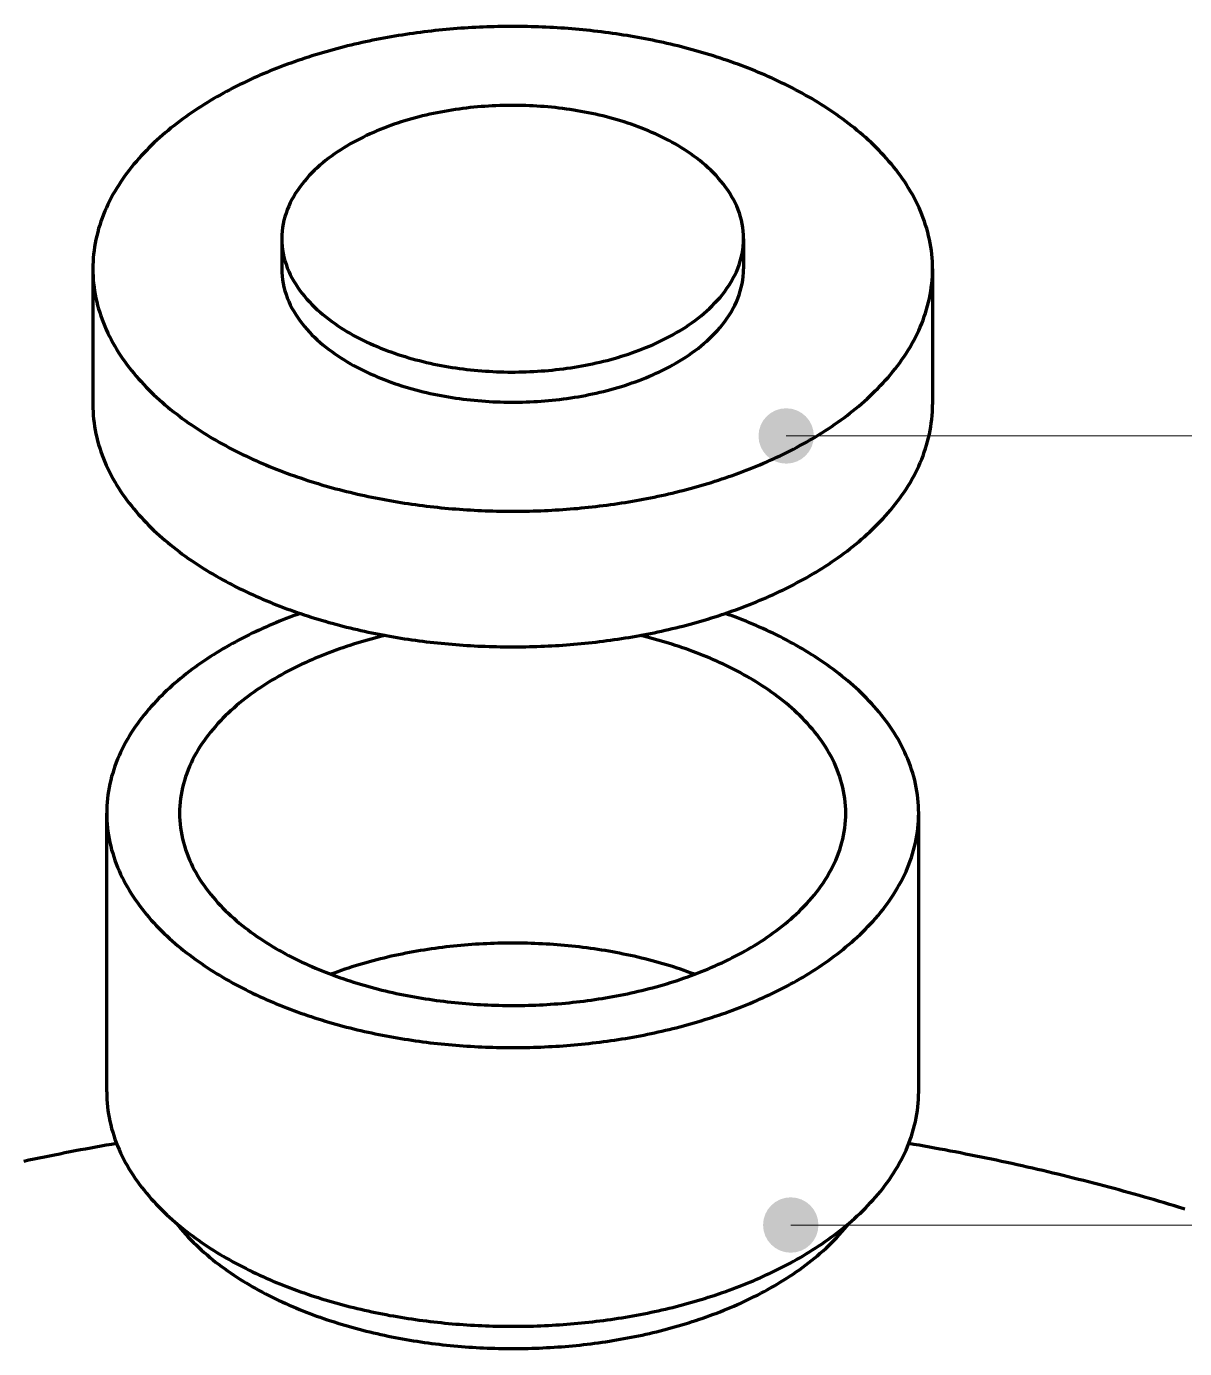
# Model space of a CAD drawing. Header units: millimetres. Extents: x 0 to 420, y 0 to 297.
# Drawn here: x 144.85 to 169.95, y 224.48 to 253.14 of the extents above; entities that cross this region are included whole.
import ezdxf

# ---------------------------------------------------------------- set-up
doc = ezdxf.new("R2010")
doc.units = ezdxf.units.MM
doc.layers.add('01-VISIBLE', color=7, linetype='CONTINUOUS', lineweight=70)
doc.layers.add('08-FINA', color=5, linetype='CONTINUOUS', lineweight=18)

msp = doc.modelspace()

# ---------------------------------------------------------------- hatches: boundary and pattern name
at = {"layer": '08-FINA'}
h = msp.add_hatch(color=7, dxfattribs=at)
h.dxf.hatch_style = 1
edge = h.paths.add_edge_path()
edge.add_arc((161.312, 244.263), 0.6, 0, 360)
h = msp.add_hatch(color=7, dxfattribs=at)
h.dxf.hatch_style = 1
edge = h.paths.add_edge_path()
edge.add_arc((161.411, 227.16), 0.6, 0, 360)

# ---------------------------------------------------------------- linework, layer by layer
at = {"layer": '01-VISIBLE'}
for p, q in [((150.379, 248.538), (150.379, 247.885)), ((160.389, 248.538), (160.389, 247.885)), ((146.284, 247.885), (146.284, 244.946)), ((164.484, 247.885), (164.484, 244.946)), ((146.584, 230.045), (146.584, 236.087)), ((164.184, 230.045), (164.184, 236.087))]:
    msp.add_line(p, q, dxfattribs=at)
for points in [[(164.484, 247.885), (164.483, 247.965), (164.48, 248.046), (164.475, 248.126), (164.467, 248.206), (164.458, 248.285), (164.446, 248.365), (164.433, 248.444), (164.417, 248.523), (164.399, 248.601), (164.38, 248.679), (164.358, 248.756), (164.335, 248.833), (164.31, 248.909), (164.283, 248.985), (164.254, 249.06), (164.223, 249.134), (164.191, 249.207), (164.158, 249.28), (164.122, 249.352), (164.085, 249.423), (164.047, 249.494), (164.007, 249.564), (163.966, 249.633), (163.924, 249.701), (163.88, 249.768), (163.835, 249.834), (163.789, 249.9), (163.741, 249.965), (163.693, 250.029), (163.643, 250.092), (163.592, 250.154), (163.54, 250.215), (163.488, 250.276), (163.434, 250.335), (163.379, 250.394), (163.324, 250.452), (163.268, 250.509), (163.211, 250.566), (163.153, 250.621), (163.094, 250.676), (163.035, 250.73), (162.975, 250.783), (162.914, 250.836), (162.852, 250.887), (162.79, 250.938), (162.727, 250.988), (162.664, 251.038), (162.6, 251.086), (162.536, 251.134), (162.471, 251.181), (162.405, 251.228), (162.339, 251.273), (162.273, 251.318), (162.206, 251.362), (162.139, 251.406), (162.071, 251.449), (162.003, 251.491), (161.934, 251.533), (161.865, 251.574), (161.795, 251.614), (161.726, 251.653), (161.655, 251.692), (161.585, 251.731), (161.514, 251.768), (161.443, 251.805), (161.371, 251.842), (161.299, 251.878), (161.227, 251.913), (161.155, 251.948), (161.082, 251.982), (161.009, 252.015), (160.936, 252.048), (160.863, 252.08), (160.789, 252.112), (160.715, 252.143), (160.641, 252.174), (160.566, 252.204), (160.492, 252.233), (160.417, 252.262), (160.342, 252.291), (160.267, 252.319), (160.191, 252.346), (160.116, 252.373), (160.04, 252.399), (159.964, 252.425), (159.888, 252.451), (159.811, 252.475), (159.735, 252.5), (159.658, 252.524), (159.581, 252.547), (159.504, 252.57), (159.427, 252.592), (159.35, 252.614), (159.273, 252.635), (159.195, 252.656), (159.118, 252.677), (159.04, 252.697), (158.962, 252.716), (158.884, 252.735), (158.806, 252.754), (158.728, 252.772), (158.65, 252.789), (158.571, 252.806), (158.493, 252.823), (158.414, 252.839), (158.335, 252.855), (158.257, 252.871), (158.178, 252.885), (158.099, 252.9), (158.02, 252.914), (157.941, 252.928), (157.862, 252.941), (157.782, 252.953), (157.703, 252.966), (157.624, 252.978), (157.544, 252.989), (157.465, 253), (157.385, 253.011), (157.305, 253.021), (157.226, 253.03), (157.146, 253.04), (157.066, 253.049), (156.987, 253.057), (156.907, 253.065), (156.827, 253.073), (156.747, 253.08), (156.667, 253.087), (156.587, 253.093), (156.507, 253.099), (156.427, 253.105), (156.347, 253.11), (156.267, 253.114), (156.186, 253.119), (156.106, 253.123), (156.026, 253.126), (155.946, 253.129), (155.866, 253.132), (155.785, 253.134), (155.705, 253.136), (155.625, 253.137), (155.545, 253.138), (155.464, 253.139), (155.384, 253.139), (155.304, 253.139), (155.224, 253.138), (155.143, 253.137), (155.063, 253.136), (154.983, 253.134), (154.903, 253.132), (154.822, 253.129), (154.742, 253.126), (154.662, 253.123), (154.582, 253.119), (154.502, 253.114), (154.422, 253.11), (154.342, 253.105), (154.262, 253.099), (154.181, 253.093), (154.101, 253.087), (154.022, 253.08), (153.942, 253.073), (153.862, 253.065), (153.782, 253.057), (153.702, 253.049), (153.622, 253.04), (153.543, 253.03), (153.463, 253.021), (153.383, 253.011), (153.304, 253), (153.224, 252.989), (153.145, 252.978), (153.065, 252.966), (152.986, 252.953), (152.907, 252.941), (152.828, 252.928), (152.749, 252.914), (152.67, 252.9), (152.591, 252.885), (152.512, 252.871), (152.433, 252.855), (152.354, 252.839), (152.276, 252.823), (152.197, 252.806), (152.119, 252.789), (152.04, 252.772), (151.962, 252.754), (151.884, 252.735), (151.806, 252.716), (151.728, 252.697), (151.651, 252.677), (151.573, 252.656), (151.496, 252.635), (151.418, 252.614), (151.341, 252.592), (151.264, 252.57), (151.187, 252.547), (151.11, 252.524), (151.033, 252.5), (150.957, 252.475), (150.881, 252.451), (150.805, 252.425), (150.729, 252.399), (150.653, 252.373), (150.577, 252.346), (150.502, 252.319), (150.426, 252.291), (150.351, 252.262), (150.277, 252.233), (150.202, 252.204), (150.127, 252.174), (150.053, 252.143), (149.979, 252.112), (149.906, 252.08), (149.832, 252.048), (149.759, 252.015), (149.686, 251.982), (149.613, 251.948), (149.541, 251.913), (149.469, 251.878), (149.397, 251.842), (149.326, 251.805), (149.254, 251.768), (149.183, 251.731), (149.113, 251.692), (149.043, 251.653), (148.973, 251.614), (148.904, 251.574), (148.834, 251.533), (148.766, 251.491), (148.698, 251.449), (148.63, 251.406), (148.562, 251.362), (148.495, 251.318), (148.429, 251.273), (148.363, 251.228), (148.297, 251.181), (148.232, 251.134), (148.168, 251.086), (148.104, 251.038), (148.041, 250.988), (147.978, 250.938), (147.916, 250.887), (147.855, 250.836), (147.794, 250.783), (147.734, 250.73), (147.674, 250.676), (147.616, 250.621), (147.558, 250.566), (147.501, 250.509), (147.444, 250.452), (147.389, 250.394), (147.334, 250.335), (147.281, 250.276), (147.228, 250.215), (147.176, 250.154), (147.125, 250.092), (147.076, 250.029), (147.027, 249.965), (146.98, 249.9), (146.934, 249.834), (146.888, 249.768), (146.845, 249.701), (146.802, 249.633), (146.761, 249.564), (146.721, 249.494), (146.683, 249.423), (146.646, 249.352), (146.611, 249.28), (146.577, 249.207), (146.545, 249.134), (146.514, 249.06), (146.486, 248.985), (146.459, 248.909), (146.433, 248.833), (146.41, 248.756), (146.389, 248.679), (146.369, 248.601), (146.351, 248.523), (146.336, 248.444), (146.322, 248.365), (146.311, 248.285), (146.301, 248.206), (146.294, 248.126), (146.288, 248.046), (146.285, 247.965), (146.284, 247.885)], [(160.389, 248.538), (160.387, 248.619), (160.381, 248.699), (160.372, 248.779), (160.358, 248.858), (160.341, 248.937), (160.321, 249.014), (160.297, 249.091), (160.269, 249.167), (160.239, 249.241), (160.205, 249.314), (160.169, 249.386), (160.13, 249.456), (160.088, 249.525), (160.044, 249.592), (159.998, 249.658), (159.95, 249.722), (159.899, 249.785), (159.847, 249.846), (159.793, 249.906), (159.738, 249.964), (159.681, 250.021), (159.622, 250.076), (159.562, 250.129), (159.501, 250.182), (159.439, 250.233), (159.375, 250.282), (159.311, 250.33), (159.246, 250.377), (159.179, 250.422), (159.112, 250.467), (159.044, 250.509), (158.975, 250.551), (158.906, 250.592), (158.836, 250.631), (158.765, 250.669), (158.694, 250.706), (158.622, 250.742), (158.549, 250.777), (158.476, 250.811), (158.403, 250.843), (158.329, 250.875), (158.255, 250.906), (158.18, 250.935), (158.105, 250.964), (158.029, 250.992), (157.953, 251.018), (157.877, 251.044), (157.801, 251.069), (157.724, 251.093), (157.647, 251.116), (157.57, 251.138), (157.492, 251.159), (157.414, 251.18), (157.336, 251.199), (157.258, 251.218), (157.18, 251.236), (157.101, 251.253), (157.022, 251.269), (156.943, 251.284), (156.864, 251.299), (156.785, 251.313), (156.706, 251.326), (156.626, 251.338), (156.547, 251.349), (156.467, 251.36), (156.387, 251.369), (156.307, 251.379), (156.227, 251.387), (156.147, 251.394), (156.067, 251.401), (155.987, 251.407), (155.907, 251.412), (155.826, 251.417), (155.746, 251.421), (155.666, 251.424), (155.585, 251.426), (155.505, 251.427), (155.424, 251.428), (155.344, 251.428), (155.264, 251.427), (155.183, 251.426), (155.103, 251.424), (155.022, 251.421), (154.942, 251.417), (154.862, 251.412), (154.782, 251.407), (154.701, 251.401), (154.621, 251.394), (154.541, 251.387), (154.461, 251.379), (154.381, 251.369), (154.302, 251.36), (154.222, 251.349), (154.142, 251.338), (154.063, 251.326), (153.983, 251.313), (153.904, 251.299), (153.825, 251.284), (153.746, 251.269), (153.667, 251.253), (153.589, 251.236), (153.51, 251.218), (153.432, 251.199), (153.354, 251.18), (153.276, 251.159), (153.199, 251.138), (153.122, 251.116), (153.044, 251.093), (152.968, 251.069), (152.891, 251.044), (152.815, 251.018), (152.739, 250.992), (152.664, 250.964), (152.589, 250.935), (152.514, 250.906), (152.439, 250.875), (152.366, 250.843), (152.292, 250.811), (152.219, 250.777), (152.147, 250.742), (152.075, 250.706), (152.003, 250.669), (151.933, 250.631), (151.862, 250.592), (151.793, 250.551), (151.724, 250.509), (151.656, 250.467), (151.589, 250.422), (151.523, 250.377), (151.457, 250.33), (151.393, 250.282), (151.329, 250.233), (151.267, 250.182), (151.206, 250.129), (151.146, 250.076), (151.088, 250.021), (151.031, 249.964), (150.975, 249.906), (150.921, 249.846), (150.869, 249.785), (150.819, 249.722), (150.77, 249.658), (150.724, 249.592), (150.68, 249.525), (150.638, 249.456), (150.599, 249.386), (150.563, 249.314), (150.529, 249.241), (150.499, 249.167), (150.472, 249.091), (150.448, 249.014), (150.427, 248.937), (150.41, 248.858), (150.397, 248.779), (150.387, 248.699), (150.381, 248.619), (150.379, 248.538)], [(150.379, 248.538), (150.381, 248.458), (150.387, 248.378), (150.397, 248.298), (150.41, 248.218), (150.427, 248.139), (150.448, 248.062), (150.472, 247.985), (150.499, 247.909), (150.53, 247.834), (150.564, 247.761), (150.6, 247.689), (150.639, 247.619), (150.681, 247.55), (150.725, 247.483), (150.772, 247.417), (150.82, 247.352), (150.871, 247.29), (150.923, 247.228), (150.977, 247.169), (151.033, 247.111), (151.09, 247.054), (151.149, 246.999), (151.209, 246.945), (151.27, 246.893), (151.333, 246.842), (151.396, 246.792), (151.461, 246.744), (151.526, 246.697), (151.593, 246.652), (151.66, 246.608), (151.728, 246.565), (151.797, 246.523), (151.867, 246.483), (151.937, 246.443), (152.008, 246.405), (152.08, 246.368), (152.152, 246.332), (152.225, 246.297), (152.298, 246.264), (152.371, 246.231), (152.446, 246.199), (152.52, 246.169), (152.595, 246.139), (152.67, 246.11), (152.746, 246.083), (152.822, 246.056), (152.898, 246.03), (152.975, 246.006), (153.052, 245.982), (153.129, 245.959), (153.207, 245.937), (153.284, 245.915), (153.362, 245.895), (153.441, 245.876), (153.519, 245.857), (153.598, 245.839), (153.676, 245.822), (153.755, 245.806), (153.834, 245.791), (153.914, 245.776), (153.993, 245.763), (154.073, 245.75), (154.152, 245.738), (154.232, 245.726), (154.312, 245.716), (154.392, 245.706), (154.472, 245.697), (154.552, 245.689), (154.632, 245.682), (154.713, 245.675), (154.793, 245.669), (154.873, 245.664), (154.954, 245.659), (155.034, 245.656), (155.115, 245.653), (155.195, 245.651), (155.276, 245.649), (155.357, 245.649), (155.437, 245.649), (155.518, 245.65), (155.598, 245.651), (155.679, 245.654), (155.759, 245.657), (155.84, 245.661), (155.92, 245.665), (156.001, 245.671), (156.081, 245.677), (156.161, 245.684), (156.241, 245.691), (156.322, 245.7), (156.402, 245.709), (156.482, 245.719), (156.561, 245.73), (156.641, 245.741), (156.721, 245.754), (156.8, 245.767), (156.88, 245.781), (156.959, 245.796), (157.038, 245.811), (157.117, 245.827), (157.195, 245.845), (157.274, 245.863), (157.352, 245.882), (157.43, 245.901), (157.508, 245.922), (157.586, 245.943), (157.663, 245.966), (157.741, 245.989), (157.817, 246.013), (157.894, 246.038), (157.97, 246.064), (158.046, 246.091), (158.122, 246.119), (158.197, 246.148), (158.272, 246.178), (158.346, 246.209), (158.42, 246.241), (158.494, 246.274), (158.567, 246.308), (158.639, 246.343), (158.711, 246.38), (158.782, 246.417), (158.853, 246.455), (158.923, 246.495)], [(158.923, 246.495), (158.994, 246.537), (159.064, 246.58), (159.134, 246.624), (159.202, 246.67), (159.27, 246.717), (159.336, 246.765), (159.402, 246.815), (159.466, 246.866), (159.529, 246.919), (159.591, 246.973), (159.652, 247.029), (159.711, 247.086), (159.769, 247.145), (159.825, 247.205), (159.879, 247.267), (159.931, 247.331), (159.981, 247.396), (160.029, 247.463), (160.075, 247.531), (160.119, 247.601), (160.159, 247.673), (160.197, 247.746), (160.232, 247.82), (160.264, 247.896), (160.292, 247.973), (160.318, 248.052), (160.339, 248.131), (160.357, 248.211), (160.371, 248.292), (160.381, 248.374), (160.387, 248.456), (160.389, 248.538)], [(146.284, 247.885), (146.285, 247.805), (146.288, 247.725), (146.294, 247.645), (146.301, 247.566), (146.31, 247.486), (146.322, 247.407), (146.335, 247.328), (146.351, 247.25), (146.368, 247.172), (146.388, 247.094), (146.409, 247.017), (146.433, 246.94), (146.458, 246.864), (146.484, 246.789), (146.513, 246.714), (146.543, 246.64), (146.575, 246.567), (146.609, 246.494), (146.644, 246.422), (146.681, 246.351), (146.719, 246.281), (146.758, 246.211), (146.799, 246.142), (146.842, 246.075), (146.885, 246.007), (146.93, 245.941), (146.976, 245.876), (147.023, 245.811), (147.072, 245.747), (147.121, 245.684), (147.172, 245.622), (147.223, 245.561), (147.276, 245.501), (147.329, 245.441), (147.383, 245.382), (147.438, 245.324), (147.494, 245.267), (147.551, 245.211), (147.609, 245.155), (147.667, 245.101), (147.727, 245.047), (147.786, 244.994), (147.847, 244.941), (147.908, 244.89), (147.97, 244.839), (148.032, 244.789), (148.095, 244.74), (148.159, 244.691), (148.223, 244.643), (148.288, 244.596), (148.353, 244.55), (148.419, 244.504), (148.485, 244.459), (148.552, 244.415), (148.619, 244.371), (148.686, 244.329), (148.754, 244.286), (148.823, 244.245), (148.892, 244.204), (148.961, 244.164), (149.03, 244.124), (149.1, 244.085), (149.171, 244.047), (149.241, 244.009), (149.312, 243.972), (149.383, 243.936), (149.455, 243.9), (149.527, 243.864), (149.599, 243.83), (149.671, 243.796), (149.744, 243.762), (149.817, 243.729), (149.89, 243.697), (149.963, 243.665), (150.037, 243.634), (150.111, 243.603), (150.185, 243.573), (150.26, 243.544), (150.334, 243.515), (150.409, 243.486), (150.484, 243.458), (150.559, 243.431), (150.634, 243.404), (150.71, 243.377), (150.786, 243.352), (150.862, 243.326), (150.938, 243.301), (151.014, 243.277), (151.09, 243.253), (151.167, 243.23), (151.243, 243.207), (151.32, 243.184), (151.397, 243.162), (151.474, 243.141), (151.552, 243.12), (151.629, 243.1), (151.706, 243.08), (151.784, 243.06), (151.862, 243.041), (151.939, 243.022), (152.017, 243.004), (152.095, 242.986), (152.174, 242.969), (152.252, 242.952), (152.33, 242.936), (152.409, 242.92), (152.487, 242.905), (152.566, 242.89), (152.644, 242.875), (152.723, 242.861), (152.802, 242.847), (152.881, 242.834), (152.96, 242.821), (153.039, 242.809), (153.118, 242.797), (153.197, 242.785), (153.277, 242.774), (153.356, 242.764), (153.435, 242.753), (153.515, 242.743), (153.594, 242.734), (153.674, 242.725), (153.753, 242.716), (153.833, 242.708), (153.912, 242.701), (153.992, 242.693), (154.072, 242.686), (154.152, 242.68), (154.231, 242.674), (154.311, 242.668), (154.391, 242.663), (154.471, 242.658), (154.551, 242.653), (154.631, 242.649), (154.711, 242.646), (154.791, 242.643), (154.871, 242.64), (154.951, 242.637), (155.031, 242.635), (155.111, 242.634), (155.191, 242.633), (155.271, 242.632), (155.351, 242.631), (155.431, 242.631), (155.511, 242.632), (155.591, 242.633), (155.671, 242.634), (155.751, 242.636), (155.831, 242.638), (155.911, 242.64), (155.991, 242.643), (156.071, 242.646), (156.151, 242.65), (156.231, 242.654), (156.31, 242.659), (156.39, 242.664), (156.47, 242.669), (156.55, 242.675), (156.63, 242.681), (156.709, 242.687), (156.789, 242.694), (156.869, 242.702), (156.949, 242.71), (157.028, 242.718), (157.108, 242.726), (157.187, 242.736), (157.267, 242.745), (157.346, 242.755), (157.425, 242.765), (157.505, 242.776), (157.584, 242.787), (157.663, 242.799), (157.742, 242.811), (157.821, 242.823), (157.9, 242.836), (157.979, 242.85), (158.058, 242.863), (158.137, 242.877), (158.215, 242.892), (158.294, 242.907), (158.373, 242.923), (158.451, 242.939), (158.529, 242.955), (158.607, 242.972), (158.686, 242.989), (158.764, 243.007), (158.842, 243.025), (158.919, 243.044), (158.997, 243.063), (159.075, 243.083), (159.152, 243.103), (159.229, 243.123), (159.307, 243.144), (159.384, 243.166), (159.461, 243.188), (159.537, 243.21), (159.614, 243.233), (159.691, 243.257), (159.767, 243.281), (159.843, 243.305), (159.919, 243.33), (159.995, 243.356), (160.071, 243.382), (160.146, 243.408), (160.222, 243.435), (160.297, 243.463), (160.372, 243.491), (160.446, 243.519), (160.521, 243.548), (160.595, 243.578), (160.669, 243.608), (160.743, 243.639), (160.817, 243.67), (160.89, 243.702), (160.963, 243.735), (161.036, 243.768), (161.109, 243.801), (161.181, 243.835), (161.253, 243.87), (161.325, 243.906), (161.397, 243.942), (161.468, 243.978), (161.539, 244.015), (161.609, 244.053), (161.68, 244.091), (161.749, 244.13), (161.819, 244.17)], [(150.379, 247.885), (150.381, 247.805), (150.387, 247.724), (150.397, 247.644), (150.41, 247.565), (150.427, 247.486), (150.448, 247.408), (150.472, 247.331), (150.499, 247.256), (150.53, 247.181), (150.564, 247.108), (150.6, 247.036), (150.639, 246.966), (150.681, 246.897), (150.725, 246.829), (150.772, 246.764), (150.82, 246.699), (150.871, 246.637), (150.923, 246.575), (150.977, 246.516), (151.033, 246.457), (151.09, 246.401), (151.149, 246.346), (151.209, 246.292), (151.27, 246.24), (151.333, 246.189), (151.396, 246.139), (151.461, 246.091), (151.526, 246.044), (151.593, 245.999), (151.66, 245.955), (151.728, 245.912), (151.797, 245.87), (151.867, 245.829), (151.937, 245.79), (152.008, 245.752), (152.08, 245.715), (152.152, 245.679), (152.225, 245.644), (152.298, 245.61), (152.371, 245.578), (152.446, 245.546), (152.52, 245.515), (152.595, 245.486), (152.67, 245.457), (152.746, 245.43), (152.822, 245.403), (152.898, 245.377), (152.975, 245.352), (153.052, 245.328), (153.129, 245.305), (153.207, 245.283), (153.284, 245.262), (153.362, 245.242), (153.441, 245.222), (153.519, 245.204), (153.598, 245.186), (153.676, 245.169), (153.755, 245.153), (153.834, 245.138), (153.914, 245.123), (153.993, 245.109), (154.073, 245.097), (154.152, 245.085), (154.232, 245.073), (154.312, 245.063), (154.392, 245.053), (154.472, 245.044), (154.552, 245.036), (154.632, 245.028), (154.713, 245.022), (154.793, 245.016), (154.873, 245.011), (154.954, 245.006), (155.034, 245.003), (155.115, 245), (155.195, 244.998), (155.276, 244.996), (155.357, 244.996), (155.437, 244.996), (155.518, 244.997), (155.598, 244.998), (155.679, 245.001), (155.759, 245.004), (155.84, 245.008), (155.92, 245.012), (156.001, 245.018), (156.081, 245.024), (156.161, 245.031), (156.241, 245.038), (156.322, 245.047), (156.402, 245.056), (156.482, 245.066), (156.561, 245.077), (156.641, 245.088), (156.721, 245.101), (156.8, 245.114), (156.88, 245.128), (156.959, 245.142), (157.038, 245.158), (157.117, 245.174), (157.195, 245.191), (157.274, 245.21), (157.352, 245.228), (157.43, 245.248), (157.508, 245.269), (157.586, 245.29), (157.663, 245.313), (157.741, 245.336), (157.817, 245.36), (157.894, 245.385), (157.97, 245.411), (158.046, 245.438), (158.122, 245.466), (158.197, 245.495), (158.272, 245.525), (158.346, 245.556), (158.42, 245.588), (158.494, 245.621), (158.567, 245.655), (158.639, 245.69), (158.711, 245.726), (158.782, 245.764), (158.853, 245.802), (158.923, 245.842)], [(158.923, 245.842), (158.994, 245.884), (159.064, 245.927), (159.134, 245.971), (159.202, 246.017), (159.27, 246.064), (159.336, 246.112), (159.402, 246.162), (159.466, 246.213), (159.529, 246.266), (159.591, 246.32), (159.652, 246.376), (159.711, 246.433), (159.769, 246.492), (159.825, 246.552), (159.879, 246.614), (159.931, 246.678), (159.981, 246.743), (160.029, 246.81), (160.075, 246.878), (160.119, 246.948), (160.159, 247.019), (160.197, 247.092), (160.232, 247.167), (160.264, 247.243), (160.292, 247.32), (160.318, 247.398), (160.339, 247.478), (160.357, 247.558), (160.371, 247.639), (160.381, 247.721), (160.387, 247.803), (160.389, 247.885)], [(161.819, 244.17), (161.889, 244.211), (161.959, 244.253), (162.028, 244.295), (162.097, 244.338), (162.165, 244.382), (162.233, 244.426), (162.301, 244.471), (162.368, 244.517), (162.434, 244.563), (162.5, 244.61), (162.566, 244.658), (162.631, 244.707), (162.695, 244.757), (162.759, 244.807), (162.822, 244.858), (162.884, 244.91), (162.946, 244.962), (163.007, 245.016), (163.067, 245.07), (163.127, 245.125), (163.186, 245.181), (163.244, 245.238), (163.301, 245.295), (163.358, 245.353), (163.413, 245.413), (163.468, 245.473), (163.522, 245.533), (163.574, 245.595), (163.626, 245.658), (163.676, 245.721), (163.726, 245.786), (163.774, 245.851), (163.821, 245.917), (163.867, 245.984), (163.912, 246.052), (163.955, 246.12), (163.997, 246.19), (164.038, 246.26), (164.077, 246.331), (164.115, 246.403), (164.151, 246.476), (164.185, 246.549), (164.218, 246.623), (164.249, 246.698), (164.278, 246.774), (164.306, 246.85), (164.332, 246.927), (164.356, 247.005), (164.377, 247.083), (164.397, 247.162), (164.415, 247.241), (164.431, 247.32), (164.445, 247.4), (164.457, 247.481), (164.467, 247.561), (164.474, 247.642), (164.48, 247.723), (164.483, 247.804), (164.484, 247.885)], [(146.284, 244.946), (146.285, 244.866), (146.288, 244.786), (146.294, 244.706), (146.301, 244.626), (146.31, 244.547), (146.322, 244.468), (146.335, 244.389), (146.351, 244.31), (146.368, 244.232), (146.388, 244.155), (146.409, 244.078), (146.433, 244.001), (146.458, 243.925), (146.484, 243.85), (146.513, 243.775), (146.543, 243.701), (146.575, 243.627), (146.609, 243.555), (146.644, 243.483), (146.681, 243.412), (146.719, 243.341), (146.758, 243.272), (146.799, 243.203), (146.842, 243.135), (146.885, 243.068), (146.93, 243.002), (146.976, 242.936), (147.023, 242.872), (147.072, 242.808), (147.121, 242.745), (147.172, 242.683), (147.223, 242.622), (147.276, 242.561), (147.329, 242.502), (147.383, 242.443), (147.438, 242.385), (147.494, 242.328), (147.551, 242.271), (147.609, 242.216), (147.667, 242.161), (147.727, 242.107), (147.786, 242.054), (147.847, 242.002), (147.908, 241.95), (147.97, 241.9), (148.032, 241.85), (148.095, 241.8), (148.159, 241.752), (148.223, 241.704), (148.288, 241.657), (148.353, 241.61), (148.419, 241.565), (148.485, 241.52), (148.552, 241.476), (148.619, 241.432), (148.686, 241.389), (148.754, 241.347), (148.823, 241.305), (148.892, 241.265), (148.961, 241.224), (149.03, 241.185), (149.1, 241.146), (149.171, 241.107), (149.241, 241.07), (149.312, 241.033), (149.383, 240.996), (149.455, 240.96), (149.527, 240.925), (149.599, 240.89), (149.671, 240.856), (149.744, 240.823), (149.817, 240.79), (149.89, 240.758), (149.963, 240.726), (150.037, 240.695), (150.111, 240.664), (150.185, 240.634), (150.26, 240.604), (150.334, 240.575), (150.409, 240.547), (150.484, 240.519), (150.559, 240.491), (150.634, 240.464), (150.71, 240.438), (150.786, 240.412), (150.862, 240.387), (150.938, 240.362), (151.014, 240.338), (151.09, 240.314), (151.167, 240.29), (151.243, 240.267), (151.32, 240.245), (151.397, 240.223), (151.474, 240.202), (151.552, 240.181), (151.629, 240.16), (151.706, 240.14), (151.784, 240.121), (151.862, 240.102), (151.939, 240.083), (152.017, 240.065), (152.095, 240.047), (152.174, 240.03), (152.252, 240.013), (152.33, 239.997), (152.409, 239.981), (152.487, 239.965), (152.566, 239.95), (152.644, 239.936), (152.723, 239.922), (152.802, 239.908), (152.881, 239.895), (152.96, 239.882), (153.039, 239.869), (153.118, 239.857), (153.197, 239.846), (153.277, 239.835), (153.356, 239.824), (153.435, 239.814), (153.515, 239.804), (153.594, 239.795), (153.674, 239.786), (153.753, 239.777), (153.833, 239.769), (153.912, 239.761), (153.992, 239.754), (154.072, 239.747), (154.152, 239.74), (154.231, 239.734), (154.311, 239.729), (154.391, 239.723), (154.471, 239.718), (154.551, 239.714), (154.631, 239.71), (154.711, 239.706), (154.791, 239.703), (154.871, 239.7), (154.951, 239.698), (155.031, 239.696), (155.111, 239.694), (155.191, 239.693), (155.271, 239.692), (155.351, 239.692), (155.431, 239.692), (155.511, 239.692), (155.591, 239.693), (155.671, 239.695), (155.751, 239.696), (155.831, 239.698), (155.911, 239.701), (155.991, 239.704), (156.071, 239.707), (156.151, 239.711), (156.231, 239.715), (156.31, 239.719), (156.39, 239.724), (156.47, 239.73), (156.55, 239.735), (156.63, 239.741), (156.709, 239.748), (156.789, 239.755), (156.869, 239.762), (156.949, 239.77), (157.028, 239.778), (157.108, 239.787), (157.187, 239.796), (157.267, 239.806), (157.346, 239.816), (157.425, 239.826), (157.505, 239.837), (157.584, 239.848), (157.663, 239.859), (157.742, 239.871), (157.821, 239.884), (157.9, 239.897), (157.979, 239.91), (158.058, 239.924), (158.137, 239.938), (158.215, 239.953), (158.294, 239.968), (158.373, 239.983), (158.451, 239.999), (158.529, 240.016), (158.607, 240.033), (158.686, 240.05), (158.764, 240.068), (158.842, 240.086), (158.919, 240.105), (158.997, 240.124), (159.075, 240.143), (159.152, 240.163), (159.229, 240.184), (159.307, 240.205), (159.384, 240.227), (159.461, 240.249), (159.537, 240.271), (159.614, 240.294), (159.691, 240.318), (159.767, 240.341), (159.843, 240.366), (159.919, 240.391), (159.995, 240.416), (160.071, 240.442), (160.146, 240.469), (160.222, 240.496), (160.297, 240.523), (160.372, 240.551), (160.446, 240.58), (160.521, 240.609), (160.595, 240.639), (160.669, 240.669), (160.743, 240.7), (160.817, 240.731), (160.89, 240.763), (160.963, 240.795), (161.036, 240.828), (161.109, 240.862), (161.181, 240.896), (161.253, 240.931), (161.325, 240.966), (161.397, 241.002), (161.468, 241.039), (161.539, 241.076), (161.609, 241.114), (161.68, 241.152), (161.749, 241.191), (161.819, 241.231)], [(161.819, 241.231), (161.889, 241.272), (161.959, 241.313), (162.028, 241.356), (162.097, 241.399), (162.165, 241.442), (162.233, 241.487), (162.301, 241.532), (162.368, 241.577), (162.434, 241.624), (162.5, 241.671), (162.566, 241.719), (162.631, 241.768), (162.695, 241.817), (162.759, 241.868), (162.822, 241.919), (162.884, 241.97), (162.946, 242.023), (163.007, 242.076), (163.067, 242.131), (163.127, 242.186), (163.186, 242.241), (163.244, 242.298), (163.301, 242.356), (163.358, 242.414), (163.413, 242.473), (163.468, 242.533), (163.522, 242.594), (163.574, 242.656), (163.626, 242.718), (163.676, 242.782), (163.726, 242.846), (163.774, 242.911), (163.821, 242.978), (163.867, 243.044), (163.912, 243.112), (163.955, 243.181), (163.997, 243.25), (164.038, 243.321), (164.077, 243.392), (164.115, 243.464), (164.151, 243.536), (164.185, 243.61), (164.218, 243.684), (164.249, 243.759), (164.278, 243.835), (164.306, 243.911), (164.332, 243.988), (164.356, 244.066), (164.377, 244.144), (164.397, 244.222), (164.415, 244.301), (164.431, 244.381), (164.445, 244.461), (164.457, 244.541), (164.467, 244.622), (164.474, 244.703), (164.48, 244.784), (164.483, 244.865), (164.484, 244.946)], [(150.776, 240.415), (150.701, 240.388), (150.626, 240.361), (150.551, 240.333), (150.476, 240.304), (150.401, 240.275), (150.327, 240.245), (150.253, 240.214), (150.179, 240.183), (150.105, 240.152), (150.032, 240.12), (149.959, 240.087), (149.886, 240.054), (149.813, 240.02), (149.741, 239.985), (149.669, 239.95), (149.598, 239.915), (149.526, 239.878), (149.455, 239.841), (149.384, 239.804), (149.314, 239.765), (149.244, 239.726), (149.174, 239.687), (149.105, 239.647), (149.036, 239.606), (148.968, 239.564), (148.9, 239.522), (148.832, 239.479), (148.765, 239.435), (148.699, 239.391), (148.632, 239.345), (148.567, 239.3), (148.502, 239.253), (148.437, 239.206), (148.373, 239.157), (148.31, 239.109), (148.247, 239.059), (148.185, 239.008), (148.123, 238.957), (148.062, 238.905), (148.002, 238.852), (147.943, 238.799), (147.884, 238.744), (147.826, 238.689), (147.769, 238.633), (147.712, 238.576), (147.657, 238.518), (147.603, 238.459), (147.549, 238.4), (147.496, 238.339), (147.445, 238.278), (147.394, 238.216), (147.345, 238.153), (147.296, 238.089), (147.249, 238.024), (147.203, 237.959), (147.159, 237.892), (147.115, 237.825), (147.073, 237.757), (147.033, 237.688), (146.993, 237.618), (146.956, 237.547), (146.919, 237.476), (146.885, 237.404), (146.852, 237.331), (146.821, 237.257), (146.791, 237.182), (146.764, 237.107), (146.738, 237.032), (146.714, 236.955), (146.692, 236.878), (146.671, 236.801), (146.653, 236.723), (146.637, 236.644), (146.623, 236.565), (146.611, 236.486), (146.602, 236.407), (146.594, 236.327), (146.589, 236.247), (146.585, 236.167), (146.584, 236.087)], [(164.184, 236.087), (164.183, 236.167), (164.18, 236.247), (164.174, 236.327), (164.167, 236.407), (164.157, 236.486), (164.145, 236.565), (164.131, 236.644), (164.115, 236.723), (164.097, 236.801), (164.077, 236.878), (164.055, 236.955), (164.031, 237.032), (164.005, 237.107), (163.977, 237.182), (163.948, 237.257), (163.916, 237.331), (163.883, 237.404), (163.849, 237.476), (163.813, 237.547), (163.775, 237.618), (163.736, 237.688), (163.695, 237.757), (163.653, 237.825), (163.61, 237.892), (163.565, 237.959), (163.519, 238.024), (163.472, 238.089), (163.424, 238.153), (163.374, 238.216), (163.324, 238.278), (163.272, 238.339), (163.219, 238.4), (163.166, 238.459), (163.111, 238.518), (163.056, 238.576), (163, 238.633), (162.942, 238.689), (162.885, 238.744), (162.826, 238.799), (162.766, 238.852), (162.706, 238.905), (162.645, 238.957), (162.584, 239.008), (162.521, 239.059), (162.459, 239.109), (162.395, 239.157), (162.331, 239.206), (162.267, 239.253), (162.201, 239.3), (162.136, 239.345), (162.07, 239.391), (162.003, 239.435), (161.936, 239.479), (161.868, 239.522), (161.8, 239.564), (161.732, 239.606), (161.663, 239.647), (161.594, 239.687), (161.524, 239.726), (161.454, 239.765), (161.384, 239.804), (161.313, 239.841), (161.242, 239.878), (161.171, 239.915), (161.099, 239.95), (161.027, 239.985), (160.955, 240.02), (160.882, 240.054), (160.809, 240.087), (160.736, 240.12), (160.663, 240.152), (160.589, 240.183), (160.515, 240.214), (160.441, 240.245), (160.367, 240.275), (160.292, 240.304), (160.218, 240.333), (160.143, 240.361), (160.067, 240.388), (159.992, 240.415)], [(152.626, 239.939), (152.548, 239.92), (152.47, 239.901), (152.393, 239.881), (152.316, 239.86), (152.238, 239.839), (152.161, 239.817), (152.085, 239.795), (152.008, 239.772), (151.932, 239.748), (151.855, 239.723), (151.779, 239.699), (151.703, 239.673), (151.628, 239.647), (151.552, 239.62), (151.477, 239.592), (151.402, 239.564), (151.328, 239.535), (151.253, 239.506), (151.179, 239.475), (151.105, 239.444), (151.032, 239.413), (150.959, 239.38), (150.886, 239.347), (150.813, 239.314), (150.741, 239.279), (150.669, 239.244), (150.598, 239.208), (150.527, 239.171), (150.456, 239.133), (150.386, 239.095), (150.316, 239.056), (150.247, 239.016), (150.178, 238.975), (150.109, 238.933), (150.042, 238.891), (149.974, 238.847), (149.908, 238.803), (149.841, 238.758), (149.776, 238.712), (149.711, 238.665), (149.647, 238.617), (149.583, 238.569), (149.521, 238.519), (149.459, 238.468), (149.397, 238.417), (149.337, 238.364), (149.278, 238.311), (149.219, 238.256), (149.161, 238.201), (149.105, 238.144), (149.049, 238.087), (148.995, 238.028), (148.941, 237.968), (148.889, 237.907), (148.838, 237.846), (148.789, 237.783), (148.741, 237.719), (148.694, 237.654), (148.649, 237.588), (148.605, 237.521), (148.563, 237.453), (148.522, 237.384), (148.484, 237.314), (148.447, 237.242), (148.412, 237.17), (148.38, 237.097), (148.349, 237.023), (148.32, 236.949), (148.294, 236.873), (148.27, 236.797), (148.248, 236.72), (148.229, 236.642), (148.212, 236.564), (148.197, 236.485), (148.185, 236.406), (148.176, 236.327), (148.169, 236.247), (148.165, 236.167), (148.164, 236.087)], [(162.604, 236.087), (162.603, 236.167), (162.599, 236.247), (162.592, 236.327), (162.583, 236.406), (162.571, 236.485), (162.557, 236.564), (162.54, 236.642), (162.52, 236.72), (162.499, 236.797), (162.475, 236.873), (162.448, 236.949), (162.42, 237.023), (162.389, 237.097), (162.356, 237.17), (162.321, 237.242), (162.284, 237.314), (162.246, 237.384), (162.206, 237.453), (162.163, 237.521), (162.12, 237.588), (162.075, 237.654), (162.028, 237.719), (161.98, 237.783), (161.93, 237.846), (161.879, 237.907), (161.827, 237.968), (161.774, 238.028), (161.719, 238.087), (161.664, 238.144), (161.607, 238.201), (161.549, 238.256), (161.491, 238.311), (161.431, 238.364), (161.371, 238.417), (161.31, 238.468), (161.248, 238.519), (161.185, 238.569), (161.121, 238.617), (161.057, 238.665), (160.992, 238.712), (160.927, 238.758), (160.861, 238.803), (160.794, 238.847), (160.727, 238.891), (160.659, 238.933), (160.591, 238.975), (160.522, 239.016), (160.452, 239.056), (160.383, 239.095), (160.312, 239.133), (160.242, 239.171), (160.171, 239.208), (160.099, 239.244), (160.027, 239.279), (159.955, 239.314), (159.883, 239.347), (159.81, 239.38), (159.736, 239.413), (159.663, 239.444), (159.589, 239.475), (159.515, 239.506), (159.441, 239.535), (159.366, 239.564), (159.291, 239.592), (159.216, 239.62), (159.141, 239.647), (159.065, 239.673), (158.989, 239.699), (158.913, 239.723), (158.837, 239.748), (158.76, 239.772), (158.684, 239.795), (158.607, 239.817), (158.53, 239.839), (158.453, 239.86), (158.375, 239.881), (158.298, 239.901), (158.22, 239.92), (158.143, 239.939)], [(146.584, 236.087), (146.585, 236.007), (146.589, 235.927), (146.594, 235.846), (146.602, 235.767), (146.611, 235.687), (146.623, 235.608), (146.637, 235.529), (146.654, 235.45), (146.672, 235.372), (146.692, 235.294), (146.714, 235.217), (146.738, 235.141), (146.764, 235.065), (146.792, 234.99), (146.821, 234.915), (146.853, 234.841), (146.886, 234.768), (146.92, 234.696), (146.957, 234.624), (146.994, 234.554), (147.034, 234.484), (147.075, 234.415), (147.117, 234.346), (147.16, 234.279), (147.205, 234.212), (147.251, 234.147), (147.298, 234.082), (147.347, 234.018), (147.396, 233.955), (147.447, 233.893), (147.499, 233.831), (147.551, 233.771), (147.605, 233.711), (147.66, 233.653), (147.715, 233.595), (147.772, 233.538), (147.829, 233.482), (147.887, 233.426), (147.946, 233.372), (148.006, 233.318), (148.066, 233.265), (148.127, 233.213), (148.189, 233.162), (148.251, 233.112), (148.314, 233.062), (148.378, 233.013), (148.442, 232.965), (148.506, 232.917), (148.572, 232.871), (148.637, 232.825), (148.704, 232.78), (148.771, 232.735), (148.838, 232.692), (148.905, 232.649), (148.974, 232.606), (149.042, 232.565), (149.111, 232.524), (149.181, 232.483), (149.25, 232.444), (149.32, 232.405), (149.391, 232.367), (149.462, 232.329), (149.533, 232.292), (149.604, 232.256), (149.676, 232.22), (149.748, 232.185), (149.821, 232.15), (149.893, 232.116), (149.966, 232.083), (150.04, 232.05), (150.113, 232.018), (150.187, 231.987), (150.261, 231.956), (150.335, 231.926), (150.41, 231.896), (150.484, 231.867), (150.559, 231.838), (150.634, 231.81), (150.71, 231.782), (150.785, 231.755), (150.861, 231.729), (150.937, 231.703), (151.013, 231.677), (151.089, 231.652), (151.166, 231.628), (151.242, 231.604), (151.319, 231.581), (151.396, 231.558), (151.473, 231.536), (151.55, 231.514), (151.627, 231.492), (151.705, 231.472), (151.782, 231.451), (151.86, 231.431), (151.938, 231.412), (152.016, 231.393), (152.094, 231.375), (152.172, 231.357), (152.25, 231.339), (152.329, 231.322), (152.407, 231.306), (152.486, 231.29), (152.565, 231.274), (152.643, 231.259), (152.722, 231.244), (152.801, 231.23), (152.88, 231.216), (152.959, 231.203), (153.038, 231.19), (153.118, 231.178), (153.197, 231.166), (153.276, 231.154), (153.356, 231.143), (153.435, 231.132), (153.515, 231.122), (153.595, 231.112), (153.674, 231.103), (153.754, 231.094), (153.834, 231.086), (153.913, 231.078), (153.993, 231.07), (154.073, 231.063), (154.153, 231.056), (154.233, 231.05), (154.313, 231.044), (154.393, 231.039), (154.473, 231.033), (154.553, 231.029), (154.633, 231.025), (154.713, 231.021), (154.794, 231.018), (154.874, 231.015), (154.954, 231.012), (155.034, 231.01), (155.114, 231.009), (155.195, 231.007), (155.275, 231.007), (155.355, 231.006), (155.435, 231.006), (155.515, 231.007), (155.596, 231.008), (155.676, 231.009), (155.756, 231.011), (155.836, 231.013), (155.916, 231.015), (155.996, 231.018), (156.077, 231.022), (156.157, 231.026), (156.237, 231.03), (156.317, 231.035), (156.397, 231.04), (156.477, 231.046), (156.557, 231.052), (156.637, 231.058), (156.717, 231.065), (156.797, 231.072), (156.877, 231.08), (156.956, 231.088), (157.036, 231.097), (157.116, 231.106), (157.195, 231.115), (157.275, 231.125), (157.355, 231.135), (157.434, 231.146), (157.514, 231.157), (157.593, 231.169), (157.672, 231.181), (157.751, 231.193), (157.831, 231.206), (157.91, 231.22), (157.989, 231.234), (158.068, 231.248), (158.146, 231.263), (158.225, 231.278), (158.304, 231.294), (158.382, 231.31), (158.461, 231.327), (158.539, 231.344), (158.617, 231.362), (158.696, 231.38), (158.774, 231.398), (158.852, 231.417), (158.929, 231.437), (159.007, 231.457), (159.085, 231.477), (159.162, 231.498), (159.239, 231.52), (159.316, 231.542), (159.393, 231.564), (159.47, 231.587), (159.547, 231.611), (159.623, 231.635), (159.7, 231.659), (159.776, 231.684), (159.852, 231.71), (159.928, 231.736), (160.004, 231.762), (160.079, 231.79), (160.154, 231.817), (160.229, 231.846), (160.304, 231.874), (160.379, 231.904), (160.453, 231.934), (160.527, 231.964), (160.601, 231.995), (160.675, 232.027), (160.749, 232.059), (160.822, 232.092), (160.895, 232.126), (160.967, 232.16), (161.04, 232.194), (161.112, 232.23), (161.183, 232.265), (161.255, 232.302), (161.326, 232.339), (161.397, 232.377), (161.467, 232.415), (161.537, 232.455), (161.607, 232.494)], [(148.164, 236.087), (148.165, 236.007), (148.169, 235.927), (148.176, 235.847), (148.185, 235.768), (148.197, 235.688), (148.212, 235.61), (148.229, 235.531), (148.248, 235.454), (148.27, 235.377), (148.294, 235.3), (148.32, 235.225), (148.349, 235.15), (148.38, 235.076), (148.413, 235.003), (148.447, 234.931), (148.484, 234.86), (148.523, 234.79), (148.563, 234.72), (148.605, 234.652), (148.649, 234.585), (148.694, 234.519), (148.741, 234.454), (148.789, 234.39), (148.839, 234.327), (148.89, 234.266), (148.942, 234.205), (148.995, 234.145), (149.05, 234.087), (149.105, 234.029), (149.162, 233.972), (149.22, 233.917), (149.278, 233.862), (149.338, 233.809), (149.398, 233.756), (149.459, 233.705), (149.521, 233.654), (149.584, 233.604), (149.648, 233.556), (149.712, 233.508), (149.777, 233.461), (149.842, 233.415), (149.909, 233.37), (149.975, 233.326), (150.043, 233.282), (150.111, 233.24), (150.179, 233.198), (150.248, 233.157), (150.317, 233.117), (150.387, 233.078), (150.457, 233.04), (150.528, 233.002), (150.599, 232.965), (150.671, 232.929), (150.742, 232.894), (150.815, 232.859), (150.887, 232.826), (150.96, 232.793), (151.033, 232.76), (151.107, 232.729), (151.181, 232.698), (151.255, 232.667), (151.329, 232.638), (151.404, 232.609), (151.479, 232.581), (151.554, 232.553), (151.63, 232.526), (151.705, 232.5), (151.781, 232.475), (151.857, 232.45), (151.934, 232.425), (152.01, 232.402), (152.087, 232.379), (152.164, 232.356), (152.241, 232.334), (152.318, 232.313), (152.395, 232.292), (152.473, 232.272), (152.55, 232.253), (152.628, 232.234), (152.706, 232.216), (152.784, 232.198), (152.862, 232.181), (152.941, 232.164), (153.019, 232.148), (153.098, 232.133), (153.176, 232.118), (153.255, 232.104), (153.334, 232.09), (153.413, 232.077), (153.492, 232.064), (153.571, 232.052), (153.65, 232.04), (153.73, 232.029), (153.809, 232.019), (153.889, 232.009), (153.968, 231.999), (154.048, 231.99), (154.127, 231.982), (154.207, 231.974), (154.287, 231.967), (154.367, 231.96), (154.446, 231.954), (154.526, 231.948), (154.606, 231.943), (154.686, 231.938), (154.766, 231.934), (154.846, 231.93), (154.926, 231.927), (155.006, 231.924), (155.086, 231.922), (155.166, 231.92), (155.246, 231.919), (155.326, 231.919), (155.406, 231.918), (155.486, 231.919), (155.566, 231.92), (155.646, 231.921), (155.727, 231.923), (155.807, 231.926), (155.887, 231.928), (155.967, 231.932), (156.047, 231.936), (156.126, 231.94), (156.206, 231.946), (156.286, 231.951), (156.366, 231.957), (156.446, 231.964), (156.526, 231.971), (156.605, 231.978), (156.685, 231.987), (156.765, 231.995), (156.844, 232.005), (156.924, 232.014), (157.003, 232.025), (157.082, 232.035), (157.162, 232.047), (157.241, 232.059), (157.32, 232.071), (157.399, 232.084), (157.478, 232.098), (157.557, 232.112), (157.635, 232.126), (157.714, 232.141), (157.792, 232.157), (157.871, 232.173), (157.949, 232.19), (158.027, 232.208), (158.105, 232.226), (158.183, 232.244), (158.261, 232.264), (158.339, 232.283), (158.416, 232.304), (158.493, 232.325), (158.57, 232.346), (158.647, 232.368), (158.724, 232.391), (158.801, 232.415), (158.877, 232.439), (158.953, 232.463), (159.029, 232.489), (159.105, 232.515), (159.18, 232.541), (159.256, 232.568), (159.331, 232.596), (159.406, 232.625), (159.48, 232.654), (159.554, 232.684), (159.628, 232.715), (159.702, 232.746), (159.775, 232.778), (159.848, 232.811), (159.921, 232.844), (159.994, 232.878), (160.066, 232.913), (160.137, 232.949), (160.209, 232.986), (160.279, 233.023), (160.35, 233.061), (160.42, 233.1), (160.489, 233.139)], [(160.489, 233.139), (160.559, 233.18), (160.628, 233.222), (160.697, 233.264), (160.765, 233.308), (160.833, 233.352), (160.9, 233.397), (160.967, 233.443), (161.032, 233.49), (161.097, 233.538), (161.162, 233.587), (161.225, 233.637), (161.288, 233.688), (161.35, 233.739), (161.412, 233.792), (161.472, 233.846), (161.531, 233.901), (161.59, 233.956), (161.647, 234.013), (161.704, 234.071), (161.759, 234.13), (161.813, 234.19), (161.866, 234.251), (161.918, 234.313), (161.968, 234.376), (162.017, 234.441), (162.065, 234.506), (162.111, 234.573), (162.155, 234.64), (162.198, 234.709), (162.239, 234.778), (162.278, 234.849), (162.316, 234.921), (162.351, 234.993), (162.385, 235.067), (162.416, 235.141), (162.445, 235.217), (162.472, 235.293), (162.497, 235.37), (162.519, 235.448), (162.539, 235.526), (162.556, 235.605), (162.57, 235.685), (162.583, 235.765), (162.592, 235.845), (162.599, 235.925), (162.603, 236.006), (162.604, 236.087)], [(161.607, 232.494), (161.677, 232.535), (161.747, 232.577), (161.816, 232.619), (161.885, 232.662), (161.953, 232.706), (162.021, 232.751), (162.089, 232.796), (162.156, 232.842), (162.222, 232.889), (162.288, 232.936), (162.353, 232.985), (162.418, 233.034), (162.482, 233.084), (162.546, 233.134), (162.608, 233.186), (162.671, 233.238), (162.732, 233.291), (162.793, 233.345), (162.853, 233.4), (162.912, 233.455), (162.97, 233.512), (163.028, 233.569), (163.084, 233.628), (163.14, 233.687), (163.195, 233.747), (163.249, 233.807), (163.302, 233.869), (163.353, 233.932), (163.404, 233.995), (163.453, 234.06), (163.502, 234.125), (163.549, 234.191), (163.595, 234.258), (163.639, 234.326), (163.682, 234.395), (163.724, 234.465), (163.764, 234.536), (163.803, 234.607), (163.84, 234.679), (163.875, 234.752), (163.909, 234.826), (163.941, 234.901), (163.971, 234.976), (164, 235.052), (164.026, 235.129), (164.051, 235.207), (164.074, 235.285), (164.094, 235.363), (164.113, 235.442), (164.13, 235.522), (164.144, 235.602), (164.156, 235.682), (164.166, 235.763), (164.174, 235.843), (164.18, 235.924), (164.183, 236.006), (164.184, 236.087)], [(159.326, 232.594), (159.251, 232.622), (159.175, 232.65), (159.099, 232.676), (159.023, 232.702), (158.947, 232.728), (158.87, 232.753), (158.794, 232.777), (158.717, 232.8), (158.64, 232.823), (158.562, 232.845), (158.485, 232.867), (158.407, 232.888), (158.329, 232.908), (158.251, 232.928), (158.173, 232.947), (158.095, 232.966), (158.017, 232.984), (157.938, 233.001), (157.86, 233.018), (157.781, 233.034), (157.702, 233.05), (157.623, 233.065), (157.544, 233.08), (157.465, 233.094), (157.386, 233.107), (157.306, 233.12), (157.227, 233.133), (157.147, 233.144), (157.068, 233.156), (156.988, 233.166), (156.908, 233.177), (156.828, 233.186), (156.748, 233.196), (156.668, 233.204), (156.588, 233.212), (156.508, 233.22), (156.428, 233.227), (156.348, 233.233), (156.268, 233.239), (156.188, 233.245), (156.107, 233.25), (156.027, 233.254), (155.947, 233.258), (155.867, 233.261), (155.786, 233.264), (155.706, 233.266), (155.625, 233.268), (155.545, 233.27), (155.465, 233.27), (155.384, 233.271), (155.304, 233.27), (155.223, 233.27), (155.143, 233.268), (155.063, 233.266), (154.982, 233.264), (154.902, 233.261), (154.821, 233.258), (154.741, 233.254), (154.661, 233.25), (154.581, 233.245), (154.5, 233.239), (154.42, 233.233), (154.34, 233.227), (154.26, 233.22), (154.18, 233.212), (154.1, 233.204), (154.02, 233.196), (153.94, 233.186), (153.86, 233.177), (153.78, 233.166), (153.701, 233.156), (153.621, 233.144), (153.542, 233.133), (153.462, 233.12), (153.383, 233.107), (153.304, 233.094), (153.224, 233.08), (153.145, 233.065), (153.066, 233.05), (152.987, 233.034), (152.909, 233.018), (152.83, 233.001), (152.752, 232.984), (152.673, 232.966), (152.595, 232.947), (152.517, 232.928), (152.439, 232.908), (152.361, 232.888), (152.284, 232.867), (152.206, 232.845), (152.129, 232.823), (152.052, 232.8), (151.975, 232.777), (151.898, 232.753), (151.822, 232.728), (151.745, 232.702), (151.669, 232.676), (151.593, 232.65), (151.518, 232.622), (151.442, 232.594)], [(146.584, 230.045), (146.585, 229.965), (146.589, 229.884), (146.594, 229.804), (146.602, 229.725), (146.611, 229.645), (146.623, 229.566), (146.637, 229.487), (146.654, 229.408), (146.672, 229.33), (146.692, 229.252), (146.714, 229.175), (146.738, 229.099), (146.764, 229.023), (146.792, 228.948), (146.821, 228.873), (146.853, 228.799), (146.886, 228.726), (146.92, 228.654), (146.957, 228.582), (146.994, 228.511), (147.034, 228.442), (147.075, 228.372), (147.117, 228.304), (147.16, 228.237), (147.205, 228.17), (147.251, 228.105), (147.298, 228.04), (147.347, 227.976), (147.396, 227.913), (147.447, 227.851), (147.499, 227.789), (147.551, 227.729), (147.605, 227.669), (147.66, 227.611), (147.715, 227.553), (147.772, 227.496), (147.829, 227.44), (147.887, 227.384), (147.946, 227.33), (148.006, 227.276), (148.066, 227.223), (148.127, 227.171), (148.189, 227.12), (148.251, 227.069), (148.314, 227.02), (148.378, 226.971), (148.442, 226.923), (148.506, 226.875), (148.572, 226.829), (148.637, 226.783), (148.704, 226.738), (148.771, 226.693), (148.838, 226.649), (148.905, 226.606), (148.974, 226.564), (149.042, 226.523), (149.111, 226.482), (149.181, 226.441), (149.25, 226.402), (149.32, 226.363), (149.391, 226.325), (149.462, 226.287), (149.533, 226.25), (149.604, 226.214), (149.676, 226.178), (149.748, 226.143), (149.821, 226.108), (149.893, 226.074), (149.966, 226.041), (150.04, 226.008), (150.113, 225.976), (150.187, 225.945), (150.261, 225.914), (150.335, 225.884), (150.41, 225.854), (150.484, 225.825), (150.559, 225.796), (150.634, 225.768), (150.71, 225.74), (150.785, 225.713), (150.861, 225.687), (150.937, 225.661), (151.013, 225.635), (151.089, 225.61), (151.166, 225.586), (151.242, 225.562), (151.319, 225.539), (151.396, 225.516), (151.473, 225.494), (151.55, 225.472), (151.627, 225.45), (151.705, 225.43), (151.782, 225.409), (151.86, 225.389), (151.938, 225.37), (152.016, 225.351), (152.094, 225.333), (152.172, 225.315), (152.25, 225.297), (152.329, 225.28), (152.407, 225.264), (152.486, 225.248), (152.565, 225.232), (152.643, 225.217), (152.722, 225.202), (152.801, 225.188), (152.88, 225.174), (152.959, 225.161), (153.038, 225.148), (153.118, 225.136), (153.197, 225.124), (153.276, 225.112), (153.356, 225.101), (153.435, 225.09), (153.515, 225.08), (153.595, 225.07), (153.674, 225.061), (153.754, 225.052), (153.834, 225.044), (153.913, 225.036), (153.993, 225.028), (154.073, 225.021), (154.153, 225.014), (154.233, 225.008), (154.313, 225.002), (154.393, 224.996), (154.473, 224.991), (154.553, 224.987), (154.633, 224.983), (154.713, 224.979), (154.794, 224.976), (154.874, 224.973), (154.954, 224.97), (155.034, 224.968), (155.114, 224.966), (155.195, 224.965), (155.275, 224.964), (155.355, 224.964), (155.435, 224.964), (155.515, 224.965), (155.596, 224.966), (155.676, 224.967), (155.756, 224.969), (155.836, 224.971), (155.916, 224.973), (155.996, 224.976), (156.077, 224.98), (156.157, 224.984), (156.237, 224.988), (156.317, 224.993), (156.397, 224.998), (156.477, 225.003), (156.557, 225.009), (156.637, 225.016), (156.717, 225.023), (156.797, 225.03), (156.877, 225.038), (156.956, 225.046), (157.036, 225.054), (157.116, 225.063), (157.195, 225.073), (157.275, 225.083), (157.355, 225.093), (157.434, 225.104), (157.514, 225.115), (157.593, 225.127), (157.672, 225.139), (157.751, 225.151), (157.831, 225.164), (157.91, 225.178), (157.989, 225.192), (158.068, 225.206), (158.146, 225.221), (158.225, 225.236), (158.304, 225.252), (158.382, 225.268), (158.461, 225.285), (158.539, 225.302), (158.617, 225.319), (158.696, 225.338), (158.774, 225.356), (158.852, 225.375), (158.929, 225.395), (159.007, 225.415), (159.085, 225.435), (159.162, 225.456), (159.239, 225.478), (159.316, 225.5), (159.393, 225.522), (159.47, 225.545), (159.547, 225.569), (159.623, 225.593), (159.7, 225.617), (159.776, 225.642), (159.852, 225.668), (159.928, 225.694), (160.004, 225.72), (160.079, 225.748), (160.154, 225.775), (160.229, 225.804), (160.304, 225.832), (160.379, 225.862), (160.453, 225.892), (160.527, 225.922), (160.601, 225.953), (160.675, 225.985), (160.749, 226.017), (160.822, 226.05), (160.895, 226.084), (160.967, 226.118), (161.04, 226.152), (161.112, 226.188), (161.183, 226.223), (161.255, 226.26), (161.326, 226.297), (161.397, 226.335), (161.467, 226.373), (161.537, 226.412), (161.607, 226.452)], [(161.607, 226.452), (161.677, 226.493), (161.747, 226.535), (161.816, 226.577), (161.885, 226.62), (161.953, 226.664), (162.021, 226.709), (162.089, 226.754), (162.156, 226.8), (162.222, 226.847), (162.288, 226.894), (162.353, 226.942), (162.418, 226.992), (162.482, 227.041), (162.546, 227.092), (162.608, 227.144), (162.671, 227.196), (162.732, 227.249), (162.793, 227.303), (162.853, 227.358), (162.912, 227.413), (162.97, 227.47), (163.028, 227.527), (163.084, 227.585), (163.14, 227.645), (163.195, 227.705), (163.249, 227.765), (163.302, 227.827), (163.353, 227.89), (163.404, 227.953), (163.453, 228.018), (163.502, 228.083), (163.549, 228.149), (163.595, 228.216), (163.639, 228.284), (163.682, 228.353), (163.724, 228.423), (163.764, 228.494), (163.803, 228.565), (163.84, 228.637), (163.875, 228.71), (163.909, 228.784), (163.941, 228.859), (163.971, 228.934), (164, 229.01), (164.026, 229.087), (164.051, 229.164), (164.074, 229.242), (164.094, 229.321), (164.113, 229.4), (164.13, 229.48), (164.144, 229.56), (164.156, 229.64), (164.166, 229.721), (164.174, 229.801), (164.18, 229.882), (164.183, 229.964), (164.184, 230.045)], [(146.8, 228.927), (146.688, 228.908), (146.575, 228.888), (146.463, 228.868), (146.351, 228.848), (146.239, 228.827), (146.127, 228.807), (146.015, 228.786), (145.903, 228.765), (145.791, 228.743), (145.679, 228.721), (145.568, 228.699), (145.456, 228.677), (145.344, 228.655), (145.233, 228.632), (145.121, 228.609), (145.01, 228.586), (144.898, 228.562), (144.787, 228.538)], [(169.949, 227.507), (169.84, 227.541), (169.731, 227.574), (169.622, 227.606), (169.513, 227.639), (169.404, 227.671), (169.294, 227.703), (169.185, 227.735), (169.075, 227.766), (168.966, 227.797), (168.856, 227.828), (168.747, 227.859), (168.637, 227.889), (168.527, 227.919), (168.417, 227.949), (168.307, 227.978), (168.197, 228.008), (168.087, 228.037), (167.976, 228.065), (167.866, 228.094), (167.756, 228.122), (167.645, 228.15), (167.535, 228.178), (167.424, 228.205), (167.314, 228.232), (167.203, 228.259), (167.092, 228.286), (166.982, 228.312), (166.871, 228.338), (166.76, 228.364), (166.649, 228.39), (166.538, 228.415), (166.427, 228.44), (166.315, 228.465), (166.204, 228.49), (166.093, 228.514), (165.982, 228.538), (165.87, 228.562), (165.759, 228.586), (165.647, 228.609), (165.536, 228.632), (165.424, 228.655), (165.312, 228.677), (165.201, 228.699), (165.089, 228.721), (164.977, 228.743), (164.865, 228.764), (164.753, 228.786), (164.641, 228.807), (164.529, 228.827), (164.417, 228.848), (164.305, 228.868), (164.193, 228.888), (164.081, 228.908), (163.969, 228.927)], [(148.09, 227.203), (148.14, 227.14), (148.191, 227.078), (148.243, 227.017), (148.297, 226.957), (148.352, 226.898), (148.407, 226.84), (148.464, 226.783), (148.521, 226.727), (148.579, 226.671), (148.639, 226.617), (148.699, 226.563), (148.759, 226.511), (148.821, 226.459), (148.883, 226.408), (148.946, 226.358), (149.01, 226.309), (149.074, 226.261), (149.139, 226.214), (149.205, 226.167), (149.271, 226.121), (149.337, 226.076), (149.405, 226.032), (149.472, 225.989), (149.54, 225.946), (149.609, 225.904), (149.678, 225.863), (149.748, 225.823), (149.818, 225.783), (149.888, 225.744), (149.959, 225.706), (150.03, 225.669), (150.102, 225.632), (150.173, 225.596), (150.246, 225.561), (150.318, 225.526), (150.391, 225.492), (150.464, 225.459), (150.538, 225.426), (150.611, 225.394), (150.685, 225.363), (150.76, 225.332), (150.834, 225.302), (150.909, 225.272), (150.984, 225.243), (151.059, 225.215), (151.135, 225.187), (151.21, 225.16), (151.286, 225.134), (151.362, 225.108), (151.439, 225.083), (151.515, 225.058), (151.592, 225.034), (151.669, 225.01), (151.746, 224.987), (151.823, 224.965), (151.9, 224.943), (151.978, 224.922), (152.056, 224.901), (152.133, 224.881), (152.211, 224.861), (152.289, 224.842), (152.368, 224.823), (152.446, 224.805), (152.524, 224.787), (152.603, 224.77), (152.682, 224.754), (152.76, 224.738), (152.839, 224.722), (152.918, 224.707), (152.997, 224.692), (153.076, 224.678), (153.156, 224.665), (153.235, 224.652), (153.314, 224.639), (153.394, 224.627), (153.474, 224.616), (153.553, 224.605), (153.633, 224.594), (153.713, 224.584), (153.792, 224.574), (153.872, 224.565), (153.952, 224.557), (154.032, 224.549), (154.112, 224.541), (154.192, 224.534), (154.272, 224.527), (154.353, 224.521), (154.433, 224.515), (154.513, 224.51), (154.593, 224.505), (154.674, 224.5), (154.754, 224.497), (154.834, 224.493), (154.914, 224.49), (154.995, 224.488), (155.075, 224.486), (155.156, 224.484), (155.236, 224.483), (155.316, 224.482), (155.397, 224.482), (155.477, 224.482), (155.558, 224.483), (155.638, 224.484), (155.718, 224.486), (155.799, 224.488), (155.879, 224.491), (155.959, 224.494), (156.04, 224.498), (156.12, 224.502), (156.2, 224.506), (156.28, 224.511), (156.361, 224.517), (156.441, 224.523), (156.521, 224.529), (156.601, 224.536), (156.681, 224.543), (156.761, 224.551), (156.841, 224.559), (156.921, 224.568), (157.001, 224.577), (157.081, 224.587), (157.16, 224.597), (157.24, 224.608), (157.32, 224.619), (157.399, 224.631), (157.479, 224.643), (157.558, 224.656), (157.637, 224.669), (157.717, 224.683), (157.796, 224.697), (157.875, 224.712), (157.954, 224.727), (158.033, 224.743), (158.111, 224.759), (158.19, 224.775), (158.269, 224.793), (158.347, 224.811), (158.425, 224.829), (158.503, 224.848), (158.581, 224.867), (158.659, 224.887), (158.737, 224.907), (158.815, 224.928), (158.892, 224.95), (158.969, 224.972), (159.047, 224.994), (159.124, 225.018), (159.2, 225.041), (159.277, 225.066), (159.353, 225.091), (159.43, 225.116), (159.506, 225.142), (159.582, 225.169), (159.657, 225.196), (159.733, 225.224), (159.808, 225.252), (159.883, 225.281), (159.958, 225.311), (160.032, 225.341), (160.106, 225.372), (160.18, 225.404), (160.254, 225.436), (160.327, 225.469), (160.4, 225.503), (160.473, 225.537), (160.545, 225.572), (160.618, 225.607), (160.689, 225.643), (160.761, 225.68), (160.832, 225.718), (160.902, 225.756), (160.973, 225.796), (161.042, 225.835)], [(161.042, 225.835), (161.114, 225.877), (161.184, 225.919), (161.255, 225.963), (161.324, 226.007), (161.394, 226.052), (161.462, 226.097), (161.531, 226.144), (161.598, 226.191), (161.665, 226.24), (161.731, 226.289), (161.797, 226.339), (161.862, 226.39), (161.926, 226.442), (161.989, 226.494), (162.052, 226.548), (162.114, 226.603), (162.175, 226.658), (162.235, 226.715), (162.294, 226.772), (162.352, 226.831), (162.41, 226.89), (162.466, 226.951), (162.521, 227.012), (162.575, 227.075), (162.627, 227.138), (162.679, 227.203)]]:
    msp.add_lwpolyline(points, dxfattribs=at)
at = {"layer": '08-FINA'}
for p, q in [((212.5, 244.263), (161.312, 244.263)), ((212.5, 227.16), (161.411, 227.16))]:
    msp.add_line(p, q, dxfattribs=at)

doc.saveas('drawing.dxf')
